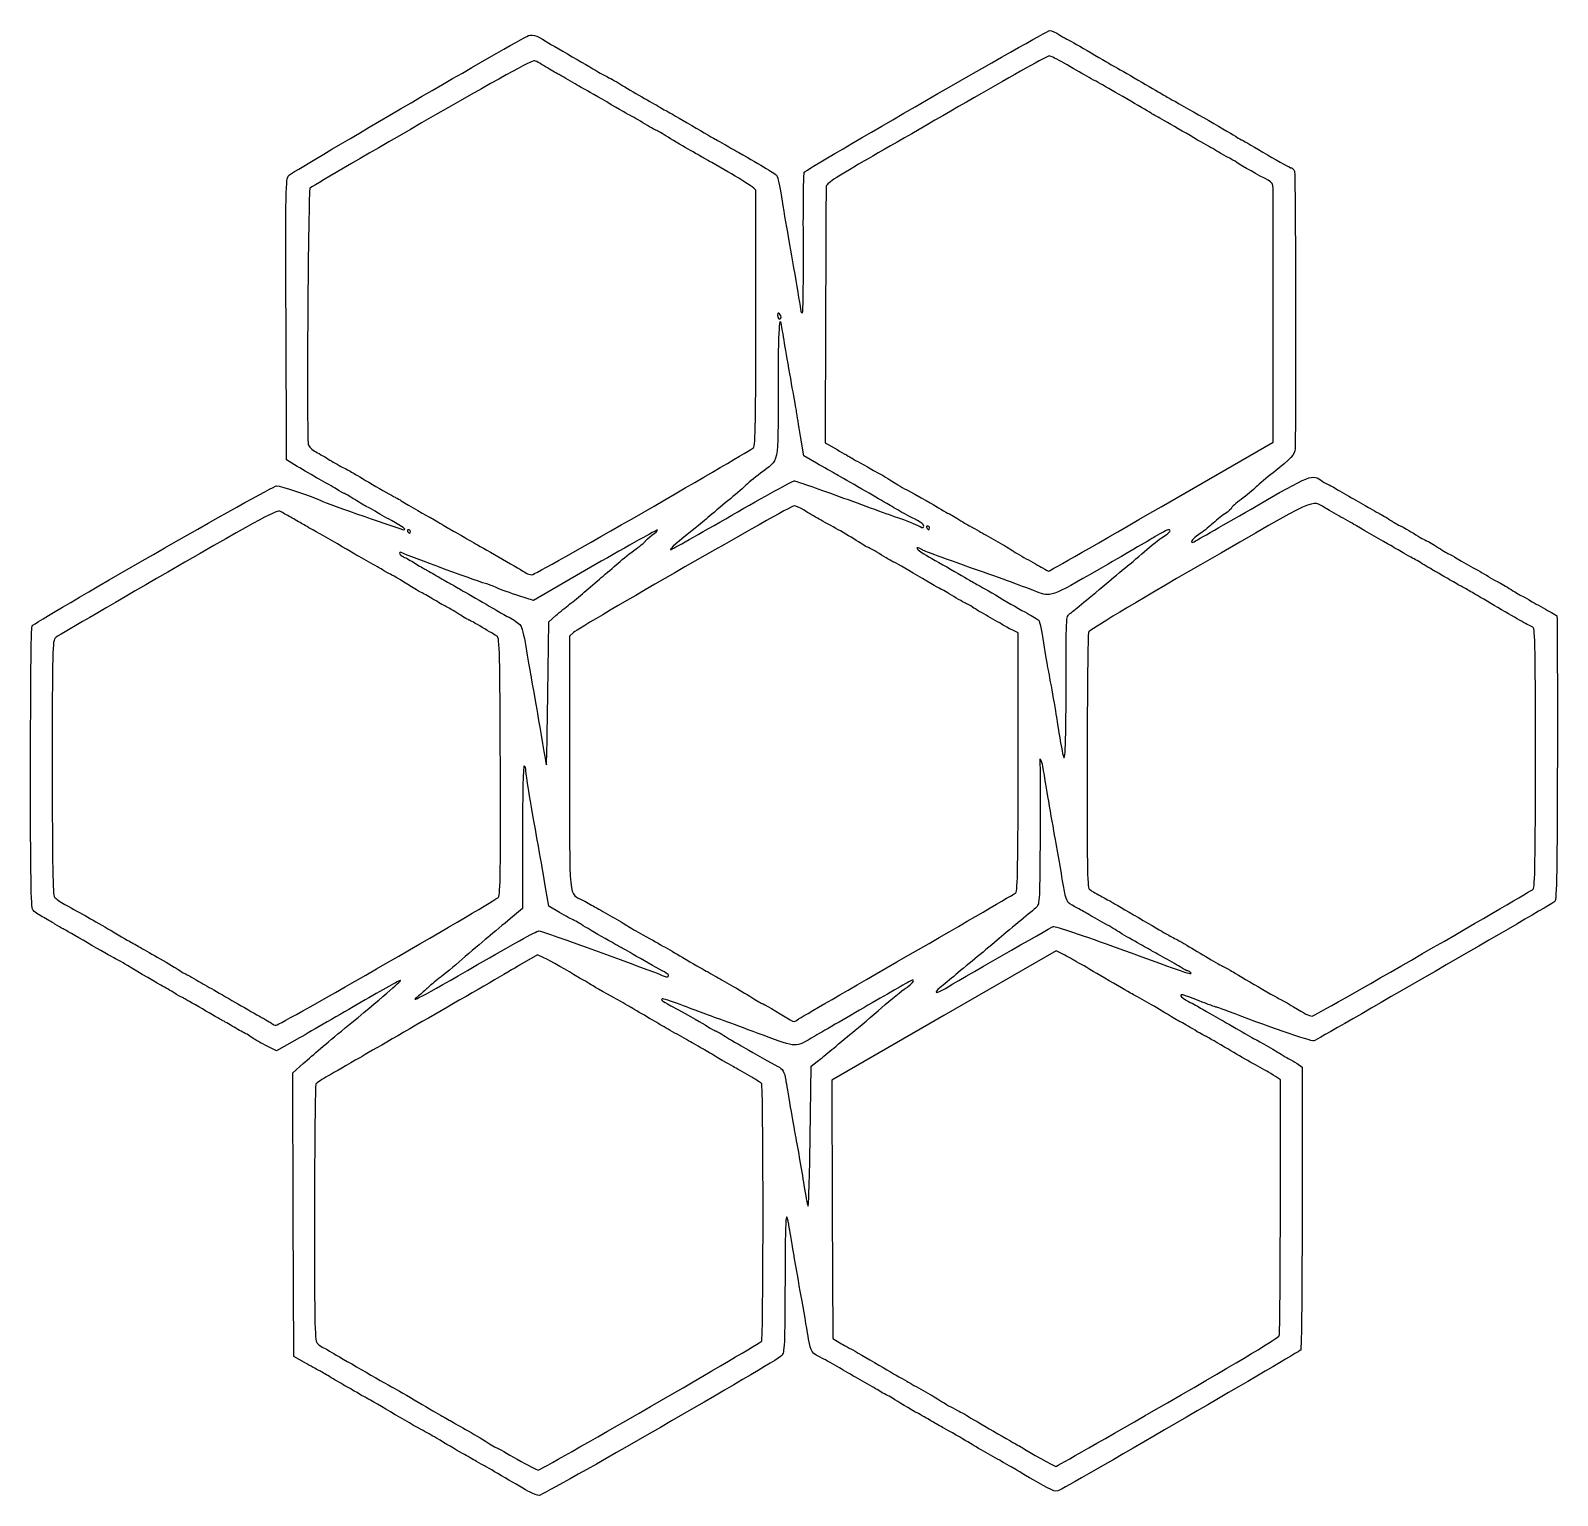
# Model space of a CAD drawing. Extents: x 10 to 820, y 30 to 851.
# Drawn here: x 9.6 to 419.4, y 458 to 851.2 of the extents above; entities that cross this region are included whole.
import ezdxf

# ---------------------------------------------------------------- set-up
doc = ezdxf.new("R2010")
doc.units = 0
doc.layers.add('Layer_1', color=7, linetype='CONTINUOUS')

msp = doc.modelspace()

# ---------------------------------------------------------------- linework, layer by layer
at = {"layer": 'Layer_1', "color": 7}
for points in [[(210.644109, 775.100705), (210.644117, 775.100566)], [(81.220459, 734.151273), (78.307835, 735.90667), (78.183479, 773.580283)], [(222.986756, 774.348628), (222.893185, 740.483843), (226.08522, 738.675478)], [(313.086519, 723.368726), (343.113749, 740.708489), (343.139261, 758.926966)], [(220.540956, 735.047475), (217.142891, 736.978702), (216.263762, 742.256276)], [(174.006607, 721.835109), (174.007502, 721.835109)], [(313.084931, 723.368726), (313.086519, 723.368726)], [(161.093798, 707.738919), (144.562888, 698.166927), (140.664471, 699.424359)], [(148.442605, 673.160041), (148.696419, 692.476084), (150.638168, 694.166641), (150.638075, 694.167205)], [(155.371085, 689.600912), (154.278845, 688.587946), (154.278845, 654.422555)], [(274.667161, 654.886856), (274.667161, 689.548148), (273.574919, 690.027611)], [(141.649221, 634.819938), (141.640433, 615.495169), (138.435359, 612.825276)], [(151.608955, 614.451682), (148.696331, 616.108757), (147.843443, 621.141778)], [(147.419913, 602.286044), (145.658059, 603.106382), (140.866524, 600.274795)], [(286.687606, 603.22739), (284.874057, 604.178142), (254.766969, 586.797756), (224.659863, 569.417365), (224.784531, 534.761821), (224.909199, 500.106267), (226.85092, 498.944714)], [(129.606938, 600.466244), (129.607445, 600.466083)], [(215.699946, 585.818599), (215.699946, 585.818451)], [(81.843282, 580.807044), (75.669982, 577.273146), (72.619969, 578.844492)], [(83.162356, 493.628109), (80.249732, 495.284223), (80.125376, 533.330552), (80.00102, 571.376899), (82.795204, 573.878819)], [(218.841941, 554.035172), (219.084671, 573.157813), (220.723544, 574.423508)], [(349.545305, 573.878235), (350.880253, 572.953307), (350.874584, 535.243626)], [(345.048877, 535.706155), (345.054546, 569.509556), (343.71957, 570.406503)], [(314.74113, 482.849398), (314.741867, 482.849398)], [(143.513958, 458.920369), (143.512677, 458.920057)]]:
    msp.add_lwpolyline(points, dxfattribs=at)
for points in [[(197.841826, 721.077525)], [(250.880752, 717.67946)], [(111.560402, 716.708585)], [(287.531225, 675.000389)], [(383.206041, 603.403875)], [(105.442197, 600.999498)], [(255.137885, 594.058088)], [(175.96175, 481.818409)]]:
    msp.add_lwpolyline(points, close=True, dxfattribs=at)
for points in [[(78.911646, 812.281268), (79.577464, 813.083694), (136.929091, 846.599089), (142.769827, 849.599003)], [(142.769827, 849.599003), (144.146178, 850.30589), (145.183026, 850.037657), (147.967975, 848.254252)], [(217.288651, 813.160502), (217.794057, 813.968997), (282.283134, 851.174721), (283.179129, 851.174721)], [(283.179129, 851.174721), (283.58092, 851.174721), (284.774788, 850.6286), (285.83211, 849.961112)], [(285.83211, 849.961112), (286.889461, 849.293654), (287.850321, 848.747533), (287.967392, 848.747533)], [(287.967392, 848.747533), (288.084463, 848.747533), (290.437077, 847.414232), (293.195499, 845.784657)], [(147.967975, 848.254252), (148.368459, 847.997765), (151.535954, 846.146624), (155.006805, 844.140543)], [(282.974453, 844.378465), (282.596481, 844.378465), (273.527478, 839.314538), (262.821126, 833.125307)], [(287.052, 842.39044), (285.187313, 843.483848), (283.352422, 844.378465), (282.974453, 844.378465)], [(293.195499, 845.784657), (295.953893, 844.155083), (299.08456, 842.33201), (300.152513, 841.733396)], [(144.920952, 843.071918), (144.319888, 843.291335), (135.140639, 838.23796), (114.581156, 826.36903)], [(148.340776, 841.14069), (146.933907, 842.029807), (145.394973, 842.898865), (144.920952, 843.071918)], [(151.123488, 839.52409), (151.000039, 839.52409), (149.747645, 840.251544), (148.340776, 841.14069)], [(155.006805, 844.140543), (158.477687, 842.134463), (161.645151, 840.281108), (162.045661, 840.022023)], [(293.112217, 838.912622), (291.643786, 839.732027), (288.916687, 841.297032), (287.052, 842.39044)], [(300.152513, 841.733396), (302.525622, 840.403234), (311.258144, 835.345046), (313.259319, 834.141482)], [(154.52068, 837.58234), (152.775837, 838.650308), (151.247093, 839.52409), (151.123488, 839.52409)], [(157.894022, 835.64059), (157.783414, 835.64059), (156.265493, 836.514401), (154.52068, 837.58234)], [(162.045661, 840.022023), (162.446148, 839.762848), (163.538354, 839.176938), (164.47282, 838.71981)], [(164.47282, 838.71981), (165.407318, 838.262682), (167.26411, 837.208106), (168.599055, 836.376324)], [(168.599055, 836.376324), (169.933998, 835.544513), (172.555345, 834.003991), (174.424303, 832.952882)], [(297.723874, 836.339257), (296.655921, 836.935239), (294.580677, 838.093247), (293.112217, 838.912622)], [(310.587949, 828.83759), (309.73285, 829.406848), (300.536126, 834.769887), (297.723874, 836.339257)], [(164.245332, 831.999824), (160.862602, 834.002257), (158.004511, 835.64059), (157.894022, 835.64059)], [(170.580716, 828.359057), (170.479066, 828.359057), (167.628062, 829.99739), (164.245332, 831.999824)], [(174.424303, 832.952882), (176.29323, 831.901803), (178.259227, 830.774437), (178.793209, 830.447613)], [(262.821126, 833.125307), (252.114747, 826.936046), (238.82224, 819.268352), (233.282172, 816.08597)], [(313.259319, 834.141482), (314.060248, 833.659751), (315.261712, 832.966794), (315.929215, 832.601558)], [(315.929215, 832.601558), (320.496197, 830.102537), (331.905192, 823.52544), (333.404918, 822.527063)], [(173.93815, 826.417307), (172.193306, 827.485276), (170.682472, 828.359057), (170.580716, 828.359057)], [(178.793209, 830.447613), (179.327199, 830.120819), (180.091777, 829.692778), (180.492259, 829.496379)], [(180.492259, 829.496379), (180.89274, 829.29998), (183.847067, 827.586136), (187.057428, 825.687821)], [(312.044248, 828.01636), (311.643769, 828.2014), (310.988428, 828.571001), (310.587949, 828.83759)], [(317.626771, 824.813442), (314.956903, 826.389955), (312.444727, 827.831261), (312.044248, 828.01636)], [(114.581156, 826.36903), (98.368279, 817.009374), (84.884749, 809.139123), (84.617773, 808.879589)], [(177.368082, 824.475557), (177.226378, 824.475557), (175.682993, 825.349339), (173.93815, 826.417307)], [(180.150964, 822.873635), (178.761914, 823.75471), (177.509687, 824.475557), (177.368082, 824.475557)], [(187.057428, 825.687821), (190.267789, 823.789506), (193.216796, 822.082957), (193.61082, 821.895466)], [(325.150969, 820.461514), (323.682622, 821.278587), (320.296695, 823.236958), (317.626771, 824.813442)], [(186.074237, 819.360662), (184.205307, 820.411741), (181.539842, 821.992589), (180.150964, 822.873635)], [(193.61082, 821.895466), (194.004813, 821.708034), (194.982533, 821.155786), (195.783525, 820.668405)], [(195.783525, 820.668405), (196.584485, 820.180995), (198.332047, 819.173949), (199.666995, 818.430562)], [(329.277164, 818.08915), (328.476207, 818.57689), (326.6194, 819.644469), (325.150969, 820.461514)], [(333.404918, 822.527063), (333.805397, 822.260414), (334.460739, 821.891591), (334.861246, 821.707389)], [(334.861246, 821.707389), (335.261724, 821.52325), (338.287482, 819.776998), (341.585195, 817.826998)], [(190.282047, 816.957719), (189.836702, 817.228253), (187.94317, 818.309554), (186.074237, 819.360662)], [(192.466403, 815.711765), (191.710442, 816.126505), (190.727432, 816.687184), (190.282047, 816.957719)], [(204.289395, 808.290153), (204.280324, 808.7561), (198.275393, 812.525317), (192.466403, 815.711765)], [(199.666995, 818.430562), (205.983243, 814.913166), (209.640329, 812.696995), (209.946888, 812.200974)], [(233.282172, 816.08597), (225.309085, 811.505925), (223.195928, 810.082315), (223.144901, 809.256605)], [(331.461627, 816.876469), (331.061148, 817.055828), (330.078121, 817.601411), (329.277164, 818.08915)], [(333.403359, 815.727459), (332.735913, 816.180164), (331.862106, 816.697228), (331.461627, 816.876469)], [(341.776931, 811.000369), (339.408329, 812.195625), (334.651397, 814.880971), (333.403359, 815.727459)], [(341.585195, 817.826998), (344.88288, 815.876968), (347.76957, 814.281501), (348.00014, 814.281501)], [(78.183479, 773.580283), (78.06689, 808.902637), (78.11233, 811.318016), (78.911646, 812.281268)], [(209.946888, 812.200974), (210.131622, 811.902044), (210.657809, 809.353488), (211.11625, 806.537449)], [(217.035149, 794.014376), (216.975933, 804.226827), (217.089857, 812.842588), (217.288651, 813.160502)], [(348.00014, 814.281501), (348.23088, 814.281501), (348.604458, 813.899226), (348.830804, 813.431993)], [(348.830804, 813.431993), (349.138732, 812.796253), (349.276581, 747.100113), (348.986993, 738.880105)], [(84.617773, 808.879589), (84.128267, 808.403745), (83.689138, 742.364696), (84.160675, 740.136812)], [(204.28656, 773.761046), (204.295347, 792.442871), (204.295347, 807.980966), (204.289395, 808.290153)], [(223.144901, 809.256605), (223.109241, 808.682862), (223.038177, 792.974288), (222.986756, 774.348628)], [(343.116584, 808.784676), (343.113749, 809.977569), (342.809564, 810.47933), (341.776931, 811.000369)], [(343.139261, 758.926966), (343.159104, 773.399966), (343.1506, 798.032503), (343.116584, 808.784676)], [(211.11625, 806.537449), (211.574694, 803.721379), (212.400651, 798.905177), (212.951734, 795.834774)], [(212.951734, 795.834774), (213.795262, 791.134951), (216.383333, 775.955033), (216.40713, 775.567795)], [(216.778642, 775.446415), (216.978938, 775.446325), (217.094262, 783.801924), (217.035149, 794.014376)], [(210.644117, 775.100566), (210.247672, 775.497011), (210.104063, 775.442696), (210.104063, 774.896415)], [(210.104063, 774.896415), (210.104063, 773.931428), (210.756843, 773.27868), (210.998082, 774.002396)], [(211.294804, 771.441594), (210.546123, 775.918205), (210.251439, 771.289147), (210.23497, 754.794486)], [(210.998082, 774.002396), (211.1003, 774.309411), (210.941304, 774.803685), (210.644109, 775.100705)], [(216.40713, 775.567795), (216.409965, 775.501152), (216.5784, 775.446415), (216.778642, 775.446415)], [(203.668332, 739.203125), (204.137183, 739.66255), (204.27481, 747.355568), (204.28656, 773.761046)], [(212.328937, 765.252276), (211.905288, 767.78866), (211.439907, 770.573884), (211.294804, 771.441594)], [(214.061671, 755.300822), (213.532318, 758.237719), (212.752612, 762.715858), (212.328937, 765.252276)], [(210.23497, 754.794486), (210.213994, 734.050742), (210.688689, 736.298866), (205.492427, 732.32276)], [(215.204342, 748.747427), (215.105073, 749.414887), (214.59099, 752.363919), (214.061671, 755.300822)], [(216.263762, 742.256276), (215.780237, 745.158913), (215.303501, 748.079942), (215.204342, 748.747427)], [(84.160675, 740.136812), (84.292175, 739.51491), (85.16554, 738.634047), (86.203196, 738.076413)], [(86.203196, 738.076413), (87.200135, 737.540693), (88.889615, 736.561691), (89.957585, 735.900842)], [(174.007502, 721.835109), (189.989245, 731.062485), (203.336639, 738.87809), (203.668332, 739.203125)], [(226.08522, 738.675478), (227.840826, 737.680835), (229.641631, 736.645716), (230.08698, 736.375217)], [(348.986993, 738.880105), (348.934552, 737.384844), (347.991863, 736.358722), (343.113438, 732.48542)], [(87.045707, 730.786396), (85.443755, 731.671596), (82.82238, 733.185807), (81.220459, 734.151273)], [(89.957585, 735.900842), (91.025524, 735.240015), (92.773117, 734.251923), (93.841055, 733.705083)], [(93.841055, 733.705083), (94.909022, 733.158274), (96.110498, 732.497246), (96.510977, 732.236158)], [(225.880768, 732.026216), (224.812798, 732.625726), (222.409889, 733.985305), (220.540956, 735.047475)], [(230.08698, 736.375217), (230.532359, 736.104707), (231.515372, 735.54161), (232.271465, 735.123939)], [(232.271465, 735.123939), (238.058989, 731.92691), (239.620973, 731.031485), (240.684997, 730.300807)], [(91.76906, 728.039854), (90.773166, 728.665222), (88.647633, 729.90119), (87.045707, 730.786396)], [(96.510977, 732.236158), (97.815101, 731.38602), (106.92784, 726.116731), (107.676008, 725.780159)], [(197.841826, 721.077525), (206.631387, 726.150327), (214.153026, 730.300807), (214.556586, 730.300807)], [(205.492427, 732.32276), (203.890469, 731.096985), (202.009764, 729.539872), (201.313071, 728.862488)], [(214.556586, 730.300807), (214.960112, 730.300807), (220.403745, 728.426074), (226.653484, 726.13472)], [(232.676893, 728.111749), (230.006972, 729.665183), (226.948741, 731.426677), (225.880768, 732.026216)], [(240.684997, 730.300807), (241.352482, 729.84245), (243.20928, 728.745278), (244.811226, 727.862649)], [(337.214285, 722.748931), (353.648001, 732.257931), (353.475258, 732.190223), (356.295163, 730.2271)], [(343.113438, 732.48542), (341.432068, 731.150475), (339.393844, 729.434596), (338.584071, 728.672377)], [(356.295163, 730.2271), (357.003853, 729.733739), (357.718155, 729.33006), (357.88248, 729.33006)], [(10.013367, 691.335891), (10.721301, 692.450374), (74.393601, 728.959376), (75.637942, 728.964274)], [(75.637942, 728.964274), (76.699392, 728.967109), (84.829927, 726.273697), (87.531148, 725.022425)], [(93.822729, 726.902773), (93.689132, 726.902773), (92.764953, 727.414454), (91.76906, 728.039854)], [(96.623645, 725.286169), (95.216774, 726.175286), (93.956357, 726.902773), (93.822729, 726.902773)], [(107.676008, 725.780159), (108.076492, 725.599904), (108.731837, 725.239), (109.132324, 724.977941)], [(201.313071, 728.862488), (200.616374, 728.185138), (198.572929, 726.429472), (196.772065, 724.961021)], [(226.653484, 726.13472), (232.903242, 723.843374), (240.201157, 721.192909), (242.87105, 720.244814)], [(238.744846, 724.610463), (238.077358, 724.982725), (235.346786, 726.558309), (232.676893, 728.111749)], [(244.811226, 727.862649), (251.012444, 724.445869), (252.151024, 723.799309), (253.903521, 722.699416)], [(356.948719, 723.093105), (353.405044, 725.246475), (355.77407, 726.335577), (323.621224, 707.7715)], [(334.530074, 725.337359), (333.110172, 724.26533), (331.948392, 723.22501), (331.948392, 723.025593)], [(338.584071, 728.672377), (337.774326, 727.910189), (335.950005, 726.409425), (334.530074, 725.337359)], [(357.88248, 729.33006), (358.046889, 729.33006), (358.99607, 728.818378), (359.991994, 728.192979)], [(359.991994, 728.192979), (360.987919, 727.567616), (363.11345, 726.330205), (364.715364, 725.443185)], [(364.715364, 725.443185), (366.317336, 724.556222), (368.283361, 723.431423), (369.08429, 722.943685)], [(76.69539, 722.10708), (75.849288, 722.635472), (72.381484, 720.76744), (46.441356, 705.809662)], [(79.435829, 720.533766), (78.454191, 721.070827), (77.221004, 721.778819), (76.69539, 722.10708)], [(87.531148, 725.022425), (89.344205, 724.182573), (109.163738, 717.194024), (109.732546, 717.194024)], [(99.909756, 723.340267), (99.509278, 723.521429), (98.030517, 724.397054), (96.623645, 725.286169)], [(102.094239, 722.124116), (101.293279, 722.611853), (100.310266, 723.159113), (99.909756, 723.340267)], [(106.463176, 719.641865), (104.861227, 720.519352), (102.895199, 721.636378), (102.094239, 722.124116)], [(109.132324, 724.977941), (110.997393, 723.762062), (116.45878, 720.592086), (116.688454, 720.592086)], [(144.152244, 705.086663), (144.590392, 705.071923), (158.024863, 712.607763), (174.006607, 721.835109)], [(214.551055, 723.603299), (213.614406, 723.64011), (157.00072, 691.112288), (155.371085, 689.600912)], [(196.772065, 724.961021), (194.971203, 723.492572), (192.559291, 721.464134), (191.412283, 720.453378)], [(217.220946, 722.401679), (216.195901, 723.045126), (214.994465, 723.585843), (214.551055, 723.603299)], [(221.269126, 720.020823), (220.067655, 720.686846), (218.245985, 721.758251), (217.220946, 722.401679)], [(242.385614, 722.480955), (241.050669, 723.27988), (239.412334, 724.238177), (238.744846, 724.610463)], [(246.855799, 720.068207), (245.732171, 720.59627), (243.720562, 721.681996), (242.385614, 722.480955)], [(253.903521, 722.699416), (254.899412, 722.074345), (255.8236, 721.562961), (255.957188, 721.562961)], [(255.957188, 721.562961), (256.090813, 721.562961), (257.351233, 720.835506), (258.758107, 719.94636)], [(282.86649, 706.063425), (282.97174, 706.045283), (296.569975, 713.831862), (313.084931, 723.368726)], [(321.505246, 713.796091), (321.635356, 713.796091), (328.704396, 717.824874), (337.214285, 722.748931)], [(330.128011, 721.43132), (329.126786, 720.75391), (327.561041, 719.502301), (326.648597, 718.649932)], [(331.948392, 723.025593), (331.948392, 722.826204), (331.129236, 722.108732), (330.128011, 721.43132)], [(361.317588, 720.592086), (359.715673, 721.480929), (357.749676, 722.606417), (356.948719, 723.093105)], [(369.08429, 722.943685), (369.885248, 722.455948), (370.868246, 721.908654), (371.268753, 721.727535)], [(371.268753, 721.727535), (371.66926, 721.546372), (373.147981, 720.670748), (374.554901, 719.781599)], [(82.67692, 718.69888), (81.87596, 719.171013), (80.417461, 719.996697), (79.435829, 720.533766)], [(86.317682, 716.621388), (85.116249, 717.291893), (83.477883, 718.226747), (82.67692, 718.69888)], [(109.732546, 717.194024), (110.600651, 717.194024), (109.697595, 717.870177), (106.463176, 719.641865)], [(111.046331, 717.194024), (110.763518, 717.194024), (110.667251, 716.975529), (110.832286, 716.708585)], [(111.560405, 716.708585), (111.560405, 716.975552), (111.329013, 717.194024), (111.046331, 717.194024)], [(116.688454, 720.592086), (116.830158, 720.592086), (118.082321, 719.868849), (119.471192, 718.984905)], [(119.471192, 718.984905), (120.860066, 718.10096), (122.324059, 717.225293), (122.724569, 717.038966)], [(177.85588, 717.079768), (177.728831, 717.206816), (170.185822, 713.003519), (161.093798, 707.738919)], [(187.619992, 717.298052), (183.667254, 714.246692), (180.92302, 711.854212), (181.375727, 711.854212)], [(181.375727, 711.854212), (181.642382, 711.854212), (189.052242, 716.004714), (197.841826, 721.077525)], [(191.412283, 720.453378), (190.26528, 719.442626), (188.558759, 718.022727), (187.619992, 717.298052)], [(226.347731, 717.201946), (224.755944, 718.086277), (222.47057, 719.354769), (221.269126, 720.020823)], [(231.785564, 713.966862), (230.386528, 714.861808), (227.939492, 716.317611), (226.347731, 717.201946)], [(242.87105, 720.244814), (245.540971, 719.29669), (248.003759, 718.300494), (248.343948, 718.031035)], [(249.210255, 718.604212), (249.038986, 718.881298), (247.979458, 719.540169), (246.855799, 720.068207)], [(248.343948, 718.031035), (249.061626, 717.462586), (249.667892, 717.863649), (249.210255, 718.604212)], [(250.366675, 718.164901), (250.08389, 718.164901), (249.987603, 717.946407), (250.152631, 717.67946)], [(250.152631, 717.67946), (250.317664, 717.412493), (250.548985, 717.194024), (250.666708, 717.194024)], [(250.880755, 717.67946), (250.880755, 717.946426), (250.649362, 718.164901), (250.366675, 718.164901)], [(250.666708, 717.194024), (250.784487, 717.194024), (250.880752, 717.412518), (250.880752, 717.67946)], [(258.758107, 719.94636), (260.165001, 719.057245), (261.643737, 718.181577), (262.044249, 718.000455)], [(262.044249, 718.000455), (262.444728, 717.819264), (263.427741, 717.272044), (264.228698, 716.784307)], [(314.966966, 717.194024), (314.704761, 717.194024), (313.120931, 716.357222), (311.447527, 715.334485)], [(313.915142, 715.529472), (315.416342, 716.416228), (315.907785, 717.194024), (314.966966, 717.194024)], [(326.648597, 718.649932), (325.736068, 717.797582), (324.152323, 716.546182), (323.129158, 715.869073)], [(365.521368, 718.206358), (364.811232, 718.62965), (362.91956, 719.703238), (361.317588, 720.592086)], [(374.667125, 712.912283), (372.531446, 714.104161), (368.097635, 716.67068), (365.521368, 718.206358)], [(374.554901, 719.781599), (375.961736, 718.892484), (377.213997, 718.165031), (377.337616, 718.165031)], [(377.337616, 718.165031), (377.460923, 718.165031), (378.989988, 717.291249), (380.734769, 716.223279)], [(95.46345, 711.327311), (92.887188, 712.862991), (88.453349, 715.429542), (86.317682, 716.621388)], [(110.832286, 716.708585), (110.99732, 716.441618), (111.228607, 716.223149), (111.346358, 716.223149)], [(111.346358, 716.223149), (111.464137, 716.223149), (111.560402, 716.441644), (111.560402, 716.708585)], [(122.724569, 717.038966), (123.12505, 716.852729), (124.108063, 716.301173), (124.909026, 715.813427)], [(124.909026, 715.813427), (125.709983, 715.325689), (127.566778, 714.258142), (129.035227, 713.441063)], [(129.035227, 713.441063), (131.680487, 711.969242), (141.22581, 706.440472), (142.627474, 705.568275)], [(172.118633, 712.045412), (173.520332, 713.053709), (174.668683, 714.023898), (174.670503, 714.201406)], [(174.670503, 714.201406), (174.672451, 714.378997), (175.441785, 715.047145), (176.380404, 715.686383)], [(176.380404, 715.686383), (177.319023, 716.325621), (177.982982, 716.952665), (177.85588, 717.079768)], [(234.586778, 712.339648), (234.445074, 712.339648), (233.184601, 713.071885), (231.785564, 713.966862)], [(264.228698, 716.784307), (265.029661, 716.296566), (266.995681, 715.175266), (268.597638, 714.292551)], [(268.597638, 714.292551), (270.199559, 713.409831), (272.056348, 712.312563), (272.723842, 711.854212)], [(311.447527, 715.334485), (309.77415, 714.311713), (302.95782, 710.336319), (296.30006, 706.500227)], [(309.831807, 712.390827), (311.236856, 713.620426), (313.074387, 715.032793), (313.915142, 715.529472)], [(323.129158, 715.869073), (321.52455, 714.807204), (320.732493, 713.796091), (321.505246, 713.796091)], [(380.734769, 716.223279), (382.479663, 715.15531), (384.023099, 714.281527), (384.164718, 714.281527)], [(384.164718, 714.281527), (384.30645, 714.281527), (385.558542, 713.55829), (386.947461, 712.674346)], [(99.667204, 708.941588), (98.065247, 709.830462), (96.173569, 710.904022), (95.46345, 711.327311)], [(104.036139, 706.438707), (103.235176, 706.92645), (101.269156, 708.05274), (99.667204, 708.941588)], [(109.49729, 710.883692), (108.918076, 711.220051), (108.647778, 711.217426), (108.647778, 710.874904)], [(108.647778, 710.874904), (108.647778, 710.599008), (109.139286, 710.15798), (109.740021, 709.894738)], [(132.054481, 702.630927), (131.446362, 702.630927), (110.532792, 710.282358), (109.49729, 710.883692)], [(109.740021, 709.894738), (110.340759, 709.631399), (111.706046, 708.86859), (112.773987, 708.199339)], [(167.327425, 708.241935), (168.560881, 709.325566), (170.716935, 711.037134), (172.118633, 712.045412)], [(238.016677, 710.397896), (236.271862, 711.465865), (234.72838, 712.339648), (234.586778, 712.339648)], [(241.390015, 708.456149), (241.279408, 708.456149), (239.761517, 709.32996), (238.016677, 710.397896)], [(247.634938, 712.339648), (247.153805, 712.339648), (248.17212, 711.368892), (249.348872, 710.705769)], [(248.824242, 711.84297), (248.36063, 712.116173), (247.825449, 712.339648), (247.634938, 712.339648)], [(263.987569, 706.265595), (252.364417, 710.366749), (249.610317, 711.379774), (248.824242, 711.84297)], [(249.348872, 710.705769), (252.160546, 709.121302), (261.448877, 703.779996), (262.288522, 703.264754)], [(272.723842, 711.854212), (273.391327, 711.395855), (275.248119, 710.298621), (276.850043, 709.415904)], [(276.850043, 709.415904), (278.451994, 708.533152), (280.418022, 707.425486), (281.21898, 706.954397)], [(304.041278, 707.485303), (305.82101, 708.953723), (308.42673, 711.16122), (309.831807, 712.390827)], [(378.307943, 710.807017), (377.506958, 711.294429), (375.868618, 712.241807), (374.667125, 712.912283)], [(380.492406, 709.591496), (380.091956, 709.772658), (379.108929, 710.319611), (378.307943, 710.807017)], [(383.647735, 707.737397), (382.312759, 708.576018), (380.892857, 709.410342), (380.492406, 709.591496)], [(386.947461, 712.674346), (388.336324, 711.790401), (389.800362, 710.914737), (390.200812, 710.728438)], [(390.200812, 710.728438), (390.601319, 710.542202), (391.58429, 709.990642), (392.385275, 709.502873)], [(392.385275, 709.502873), (393.186233, 709.015136), (395.152258, 707.888846), (396.754258, 706.999995)], [(46.441356, 705.809662), (30.327215, 696.517864), (16.760676, 688.581672), (16.293444, 688.173688)], [(106.220593, 705.213145), (105.820111, 705.399409), (104.837096, 705.950972), (104.036139, 706.438707)], [(112.785825, 701.294817), (110.426731, 702.790288), (106.885241, 704.903959), (106.220593, 705.213145)], [(112.773987, 708.199339), (113.841949, 707.530088), (115.152624, 706.764132), (115.686611, 706.497216)], [(115.686611, 706.497216), (116.220593, 706.23025), (117.749729, 705.35412), (119.084671, 704.55011)], [(142.627474, 705.568275), (143.027956, 705.318996), (143.714099, 705.102358), (144.152244, 705.086663)], [(162.788752, 704.329946), (164.051535, 705.397913), (166.093934, 707.158304), (167.327425, 708.241935)], [(247.741359, 704.815382), (244.358601, 706.817812), (241.50053, 708.456149), (241.390015, 708.456149)], [(279.692821, 700.510417), (277.718672, 701.338283), (271.663483, 703.557204), (263.987569, 706.265595)], [(296.30006, 706.500227), (283.493131, 699.121094), (283.231207, 699.02663), (279.692821, 700.510417)], [(281.21898, 706.954397), (282.019943, 706.483307), (282.761325, 706.082349), (282.86649, 706.063425)], [(323.621224, 707.7715), (305.7521, 697.454425), (293.774135, 690.253334), (293.571997, 689.706015)], [(298.486535, 702.873632), (299.761927, 703.941602), (302.261603, 706.016855), (304.041278, 707.485303)], [(386.803093, 705.87169), (386.402586, 706.059116), (384.982683, 706.898798), (383.647735, 707.737397)], [(389.958394, 704.067095), (388.623446, 704.87212), (387.2036, 705.684169), (386.803093, 705.87169)], [(396.754258, 706.999995), (398.356144, 706.111121), (400.322141, 704.984825), (401.123099, 704.497091)], [(114.715734, 700.216325), (114.181752, 700.475185), (113.31329, 700.960428), (112.785825, 701.294817)], [(119.084671, 704.55011), (120.419619, 703.746133), (121.948746, 702.866668), (122.482736, 702.595775)], [(122.482736, 702.595775), (123.016718, 702.324924), (123.890501, 701.839565), (124.424483, 701.517283)], [(124.424483, 701.517283), (124.958468, 701.195063), (127.470582, 699.729874), (130.007, 698.261429)], [(134.626741, 701.656345), (133.450142, 702.192362), (132.292611, 702.630927), (132.054481, 702.630927)], [(140.664471, 699.424359), (138.520345, 700.115945), (135.803371, 701.120327), (134.626741, 701.656345)], [(158.235313, 700.42809), (159.476931, 701.506162), (161.525968, 703.261976), (162.788752, 704.329946)], [(254.076735, 701.174619), (253.975142, 701.174619), (251.124083, 702.812948), (247.741359, 704.815382)], [(257.434149, 699.232865), (255.6893, 700.300837), (254.178493, 701.174619), (254.076735, 701.174619)], [(262.288522, 703.264754), (262.822507, 702.937103), (263.587056, 702.50762), (263.987569, 702.310351)], [(263.987569, 702.310351), (264.388048, 702.113088), (266.900162, 700.661824), (269.57008, 699.08531)], [(288.50212, 694.670066), (289.397216, 695.314063), (292.667943, 698.001412), (298.486535, 702.873632)], [(393.356482, 702.125703), (392.822491, 702.388446), (391.29337, 703.262098), (389.958394, 704.067095)], [(396.026349, 700.632527), (395.09188, 701.191024), (393.890444, 701.862939), (393.356482, 702.125703)], [(401.123099, 704.497091), (401.924113, 704.00935), (402.90714, 703.462065), (403.307618, 703.28094)], [(403.307618, 703.28094), (403.708125, 703.099777), (405.127971, 702.265465), (406.462919, 701.426869)], [(406.462919, 701.426869), (407.797895, 700.588239), (409.217798, 699.749703), (409.618305, 699.563379)], [(118.113794, 698.282139), (116.778848, 699.087133), (115.249716, 699.957542), (114.715734, 700.216325)], [(121.269154, 696.486924), (120.868647, 696.669248), (119.448742, 697.477111), (118.113794, 698.282139)], [(130.007, 698.261429), (132.543418, 696.793006), (134.982356, 695.373103), (135.426865, 695.106097)], [(150.638075, 694.167205), (151.706016, 695.097009), (153.344379, 696.445044), (154.278845, 697.162876)], [(154.278845, 697.162876), (155.213306, 697.880699), (156.993724, 699.350046), (158.235313, 700.42809)], [(260.887178, 697.291112), (260.732945, 697.291112), (259.178987, 698.164898), (257.434149, 699.232865)], [(262.45631, 696.388995), (261.747598, 696.885163), (261.041519, 697.291112), (260.887178, 697.291112)], [(269.57008, 699.08531), (272.239973, 697.50883), (275.625898, 695.559756), (277.094349, 694.754068)], [(409.184972, 692.920531), (406.229061, 694.623198), (398.59417, 699.097836), (396.026349, 700.632527)], [(409.618305, 699.563379), (410.018783, 699.377142), (411.00181, 698.82558), (411.802796, 698.337842)], [(411.802796, 698.337842), (412.603697, 697.850102), (414.569722, 696.730207), (416.171693, 695.849191)], [(124.555265, 694.538777), (123.148399, 695.427894), (121.669635, 696.304542), (121.269154, 696.486924)], [(127.337974, 692.922175), (127.214525, 692.922175), (125.962136, 693.64963), (124.555265, 694.538777)], [(130.847957, 690.966619), (129.041089, 692.042177), (127.461582, 692.922175), (127.337974, 692.922175)], [(135.426865, 695.106097), (135.871411, 694.83913), (137.254483, 694.081562), (138.500406, 693.422655)], [(138.500406, 693.422655), (139.746303, 692.763716), (141.005915, 691.780706), (141.299528, 691.238169)], [(266.657459, 693.881901), (265.055502, 694.764624), (263.164989, 695.892827), (262.45631, 696.388995)], [(271.026394, 691.392031), (270.225402, 691.878754), (268.259383, 692.999187), (266.657459, 693.881901)], [(277.094349, 694.754068), (278.562798, 693.948354), (279.946232, 693.122908), (280.168667, 692.919695)], [(280.168667, 692.919695), (280.391073, 692.716423), (280.981918, 689.95793), (281.48155, 686.789595)], [(287.531225, 675.000389), (287.531225, 693.41512), (287.561272, 693.992058), (288.50212, 694.670066)], [(412.652566, 691.139847), (412.18536, 691.289913), (410.624944, 692.091111), (409.184972, 692.920531)], [(416.171693, 695.849191), (417.773665, 694.96818), (419.164115, 694.178876), (419.261684, 694.095171)], [(419.261684, 694.095171), (419.358912, 694.011464), (419.41107, 676.843414), (419.37677, 655.943895)], [(9.62595, 653.330519), (9.62894, 673.904473), (9.804413, 691.006916), (10.013367, 691.335891)], [(134.861376, 688.607916), (134.460894, 688.829727), (132.654859, 689.891058), (130.847957, 690.966619)], [(135.71408, 653.767468), (135.605598, 683.78846), (135.496152, 688.256522), (134.861376, 688.607916)], [(141.299528, 691.238169), (141.593069, 690.695641), (142.24544, 687.739613), (142.749083, 684.669207)], [(273.574919, 690.027611), (272.974212, 690.291233), (271.827354, 690.905305), (271.026394, 691.392031)], [(293.571997, 689.706015), (293.386894, 689.205484), (293.207433, 673.586825), (293.172765, 654.997877)], [(413.502109, 656.031797), (413.502109, 688.780874), (413.451369, 690.883544), (412.652566, 691.139847)], [(16.293444, 688.173688), (15.499508, 687.480427), (15.443936, 685.204022), (15.443936, 653.376616)], [(142.749083, 684.669207), (143.252698, 681.598829), (143.747374, 678.6498), (143.84835, 678.115812)], [(281.48155, 686.789595), (281.981185, 683.621261), (282.51221, 680.482852), (282.66165, 679.815398)], [(143.84835, 678.115812), (144.412618, 675.131713), (145.634775, 668.23572), (145.784059, 667.193486)], [(282.66165, 679.815398), (282.953976, 678.508819), (284.834542, 667.73775), (285.119339, 665.73774)], [(148.069704, 654.086706), (148.135185, 653.953109), (148.303166, 662.536198), (148.442605, 673.160041)], [(286.595877, 657.121228), (287.305077, 653.689238), (287.531225, 658.012472), (287.531225, 675.000389)], [(145.784059, 667.193486), (146.129438, 664.782742), (147.953328, 654.32364), (148.069704, 654.086706)], [(285.119339, 665.73774), (285.35348, 664.093694), (286.316863, 658.471512), (286.595877, 657.121228)], [(281.283116, 653.766034), (281.049655, 655.168778), (280.314456, 656.387826), (280.503767, 655.058114)], [(412.895353, 620.696319), (413.37044, 621.087925), (413.502109, 628.753821), (413.502109, 656.031797)], [(419.37677, 655.943895), (419.328865, 626.441289), (419.180613, 617.819672), (418.713974, 617.385166)], [(10.225341, 615.138047), (9.751771, 615.75086), (9.620151, 624.137876), (9.62595, 653.330519)], [(15.443936, 653.376616), (15.443936, 626.864836), (15.578457, 619.151556), (16.05071, 618.554823)], [(135.228647, 618.572376), (135.708189, 619.168054), (135.812011, 626.695908), (135.71408, 653.767468)], [(142.135496, 653.84927), (141.82485, 654.041204), (141.654598, 647.377162), (141.649221, 634.819938)], [(142.580096, 652.485661), (142.598238, 653.07315), (142.398395, 653.686774), (142.135496, 653.84927)], [(145.533796, 634.427203), (143.144964, 647.82619), (142.548441, 651.473262), (142.580096, 652.485661)], [(154.278845, 654.422555), (154.278845, 616.134631), (153.909321, 619.862355), (157.91961, 617.694404)], [(274.060354, 619.736564), (274.535571, 620.1195), (274.667161, 627.742239), (274.667161, 654.886856)], [(280.503767, 655.058114), (280.560857, 654.657635), (280.581522, 645.865145), (280.549802, 635.519279)], [(281.709365, 651.174612), (281.601167, 651.8421), (281.40923, 653.00824), (281.283116, 653.766034)], [(293.172765, 654.997877), (293.123159, 628.422038), (293.239663, 621.095097), (293.718519, 620.709803)], [(284.85532, 632.970751), (283.89891, 638.329251), (282.179978, 648.275623), (281.709365, 651.174612)], [(280.549802, 635.519279), (280.495972, 617.893257), (280.435878, 616.655103), (279.594768, 615.859104)], [(147.843443, 621.141778), (146.703638, 627.868068), (146.722083, 627.761948), (145.533796, 634.427203)], [(286.834895, 621.562986), (286.152539, 625.716006), (286.234432, 625.244017), (284.85532, 632.970751)], [(245.055535, 602.864632), (260.674432, 611.875253), (273.726629, 619.467616), (274.060354, 619.736564)], [(289.859376, 616.004717), (287.695946, 617.108199), (287.511071, 617.447994), (286.834895, 621.562986)], [(293.718519, 620.709803), (294.053405, 620.440512), (295.419562, 619.636541), (296.754538, 618.923619)], [(296.754538, 618.923619), (298.089515, 618.210695), (299.509417, 617.42109), (299.909896, 617.168937)], [(383.206041, 603.403875), (399.201407, 612.639683), (412.561546, 620.42127), (412.895353, 620.696319)], [(12.773865, 613.31309), (11.705897, 613.884949), (10.55907, 614.70618), (10.225341, 615.138047)], [(16.05071, 618.554823), (16.38447, 618.133241), (17.640526, 617.253596), (18.841969, 616.600069)], [(18.841969, 616.600069), (23.408202, 614.116205), (26.522397, 612.348764), (31.220608, 609.574604)], [(105.442197, 600.999498), (121.489261, 610.247801), (134.893149, 618.155598), (135.228647, 618.572376)], [(157.91961, 617.694404), (158.98758, 617.117046), (160.51671, 616.258123), (161.317673, 615.785658)], [(161.317673, 615.785658), (162.118636, 615.313191), (164.084658, 614.204422), (165.686607, 613.321699)], [(279.594768, 615.859104), (279.101108, 615.391872), (277.220341, 613.808124), (275.415264, 612.339673)], [(292.871046, 614.340851), (292.07006, 614.819653), (290.714816, 615.568388), (289.859376, 616.004717)], [(299.909896, 617.168937), (300.310374, 616.916625), (303.477807, 615.069114), (306.948717, 613.063035)], [(418.713974, 617.385166), (418.093073, 616.806763), (355.147869, 580.417902), (354.018603, 579.984547)], [(16.171928, 611.340996), (15.370966, 611.853818), (13.841834, 612.741263), (12.773865, 613.31309)], [(18.356382, 610.065244), (17.955901, 610.254168), (16.972889, 610.828178), (16.171928, 611.340996)], [(138.435359, 612.825276), (136.672581, 611.356828), (133.915973, 609.063146), (132.309565, 607.72817)], [(155.492422, 612.32567), (154.958471, 612.583651), (153.210876, 613.540296), (151.608955, 614.451682)], [(157.191466, 611.373929), (156.790988, 611.639365), (156.026407, 612.067748), (155.492422, 612.32567)], [(168.3565, 604.908273), (167.510517, 605.307705), (158.269454, 610.659179), (157.191466, 611.373929)], [(165.686607, 613.321699), (167.288562, 612.438979), (169.145354, 611.341716), (169.812814, 610.883363)], [(169.812814, 610.883363), (170.480302, 610.425012), (172.337094, 609.327831), (173.939048, 608.445179)], [(255.137981, 594.058122), (257.955664, 595.825683), (283.326595, 610.398318), (284.108958, 610.698532)], [(275.415264, 612.339673), (273.610184, 610.871225), (270.989353, 608.686773), (269.591179, 607.485297)], [(284.108958, 610.698532), (284.492287, 610.845594), (292.409395, 608.186688), (301.702554, 604.789787)], [(297.239943, 611.865389), (295.638028, 612.748106), (293.672003, 613.862085), (292.871046, 614.340851)], [(301.366195, 609.441758), (300.698692, 609.892042), (298.841886, 610.982669), (297.239943, 611.865389)], [(306.948717, 613.063035), (310.419571, 611.056953), (313.587061, 609.203597), (313.987539, 608.944454)], [(24.909802, 606.283651), (21.705897, 608.174669), (18.756892, 609.876406), (18.356382, 610.065244)], [(31.220608, 609.574604), (33.890526, 607.998087), (36.40264, 606.546828), (36.80315, 606.349565)], [(132.309565, 607.72817), (130.703158, 606.393222), (127.616404, 603.764944), (125.450094, 601.887552)], [(129.607445, 600.466083), (138.204792, 605.435398), (145.580013, 609.511737), (145.996785, 609.524623)], [(145.996785, 609.524623), (146.781778, 609.549001), (176.799506, 598.69831), (179.153161, 597.539529)], [(173.939048, 608.445179), (179.301937, 605.490313), (180.709435, 604.688395), (185.589518, 601.807213)], [(269.591179, 607.485297), (268.193043, 606.283861), (265.571668, 604.099378), (263.765934, 602.630958)], [(305.977823, 606.725655), (304.108913, 607.769227), (302.03364, 608.991475), (301.366195, 609.441758)], [(310.19844, 604.3364), (309.746031, 604.60691), (307.846762, 605.682105), (305.977823, 606.725655)], [(313.987539, 608.944454), (314.388018, 608.685254), (315.589454, 608.028733), (316.657407, 607.485297)], [(316.657407, 607.485297), (317.725416, 606.941901), (318.926881, 606.291421), (319.327331, 606.039838)], [(32.434083, 601.996593), (31.499602, 602.463433), (28.113676, 604.3926), (24.909802, 606.283651)], [(36.80315, 606.349565), (37.203635, 606.152302), (37.968184, 605.723539), (38.502169, 605.396747)], [(38.502169, 605.396747), (39.036154, 605.069961), (41.002179, 603.942554), (42.871106, 602.891476)], [(42.871106, 602.891476), (44.740033, 601.840398), (47.36138, 600.296644), (48.696357, 599.460917)], [(170.540986, 603.678317), (169.739994, 604.16572), (168.756982, 604.719199), (168.3565, 604.908273)], [(178.307952, 599.255479), (176.392389, 600.274843), (172.369018, 602.565892), (170.540986, 603.678317)], [(215.699946, 585.818451), (216.226572, 586.183202), (229.436607, 593.854011), (245.055535, 602.864632)], [(263.765934, 602.630958), (261.960225, 601.162507), (259.335201, 598.978018), (257.93261, 597.776582)], [(297.967171, 596.805705), (291.721512, 600.48103), (289.340098, 601.836781), (286.687606, 603.22739)], [(301.702554, 604.789787), (320.187731, 598.032948), (321.425337, 597.616442), (321.007086, 598.293194)], [(314.081933, 602.202584), (312.398409, 603.105662), (310.65085, 604.065864), (310.19844, 604.3364)], [(319.327331, 606.039838), (322.328711, 604.15426), (328.121961, 600.752577), (329.521482, 600.054061)], [(353.594426, 586.649841), (353.885459, 586.628865), (367.210703, 594.168098), (383.206041, 603.403875)], [(34.861271, 600.689594), (34.460758, 600.941623), (33.368543, 601.529746), (32.434083, 601.996593)], [(44.569991, 594.952861), (42.549379, 596.082079), (36.548568, 599.627875), (34.861271, 600.689594)], [(48.696357, 599.460917), (50.031302, 598.625221), (51.451204, 597.793261), (51.851686, 597.612136)], [(75.563567, 584.184332), (75.949787, 584.184332), (89.395174, 591.751135), (105.442197, 600.999498)], [(113.718676, 592.045391), (110.817677, 589.774902), (114.337677, 591.640484), (129.606938, 600.466244)], [(125.450094, 601.887552), (123.283785, 600.010192), (120.528311, 597.72434), (119.326872, 596.807902)], [(140.866524, 600.274795), (138.231157, 598.717441), (128.757012, 593.225386), (119.812843, 588.070251)], [(156.220595, 597.274223), (154.251585, 598.557873), (148.982435, 601.558529), (147.419913, 602.286044)], [(180.738759, 597.29711), (181.006605, 597.730593), (180.681981, 597.992129), (178.307952, 599.255479)], [(185.589518, 601.807213), (188.259411, 600.23094), (190.771551, 598.78653), (191.172032, 598.59745)], [(191.172032, 598.59745), (191.572511, 598.408266), (192.555521, 597.854606), (193.356518, 597.366863)], [(318.431385, 599.654027), (317.722695, 600.152647), (315.765429, 601.299508), (314.081933, 602.202584)], [(320.223108, 598.747457), (319.946163, 598.747457), (319.140075, 599.155413), (318.431385, 599.654027)], [(321.007086, 598.293194), (320.852597, 598.543096), (320.499911, 598.747457), (320.223108, 598.747457)], [(329.521482, 600.054061), (330.45598, 599.587637), (331.548225, 598.994048), (331.948704, 598.734962)], [(331.948704, 598.734962), (333.56346, 597.690276), (345.1359, 590.980454), (345.32293, 590.980454)], [(48.210734, 592.845855), (47.409793, 593.33327), (45.771459, 594.281425), (44.569991, 594.952861)], [(51.851686, 597.612136), (52.252164, 597.430974), (53.235177, 596.883726), (54.036134, 596.395985)], [(54.036134, 596.395985), (54.837129, 595.908247), (56.693923, 594.840607), (58.162372, 594.023472)], [(94.084534, 583.45616), (103.763775, 591.421534), (109.106639, 596.02307), (108.907372, 596.222338)], [(108.907372, 596.222338), (108.807791, 596.321919), (104.066775, 593.689208), (98.371527, 590.372066)], [(119.326872, 596.807902), (118.125427, 595.891492), (116.693956, 594.696958), (116.145861, 594.153375)], [(157.676908, 596.480883), (157.276424, 596.656035), (156.621073, 597.013136), (156.220595, 597.274223)], [(159.618654, 595.339144), (158.951172, 595.791874), (158.077387, 596.305651), (157.676908, 596.480883)], [(168.032189, 590.526259), (162.278981, 593.704336), (160.682352, 594.617665), (159.618654, 595.339144)], [(179.153161, 597.539529), (179.885007, 597.179209), (180.59853, 597.070055), (180.738759, 597.29711)], [(193.356518, 597.366863), (194.157476, 596.879125), (196.123503, 595.756004), (197.725424, 594.871073)], [(197.725424, 594.871073), (199.327376, 593.986137), (201.789149, 592.530271), (203.196021, 591.635836)], [(246.275212, 596.320269), (246.145187, 596.320269), (241.284643, 593.557827), (235.474249, 590.181529)], [(244.57449, 594.196317), (246.243079, 595.300548), (247.05961, 596.320269), (246.275212, 596.320269)], [(253.73831, 594.283159), (251.708641, 592.667216), (252.67339, 592.512101), (255.137885, 594.058088)], [(257.93261, 597.776582), (256.529985, 596.575112), (254.642553, 595.003077), (253.73831, 594.283159)], [(305.248724, 592.572547), (304.314255, 593.094003), (301.037518, 594.998927), (297.967171, 596.805705)], [(50.395219, 591.615871), (49.994735, 591.805084), (49.011725, 592.358477), (48.210734, 592.845855)], [(55.735031, 588.553272), (53.19861, 590.048621), (50.795701, 591.426792), (50.395219, 591.615871)], [(58.162372, 594.023472), (59.630792, 593.206371), (62.470594, 591.568547), (64.47303, 590.383909)], [(64.47303, 590.383909), (66.475463, 589.199231), (69.424498, 587.511514), (71.026422, 586.633372)], [(98.371527, 590.372066), (92.676285, 587.054958), (85.238592, 582.750679), (81.843282, 580.807044)], [(116.145861, 594.153375), (115.59774, 593.609826), (114.505494, 592.661223), (113.718676, 592.045391)], [(170.216674, 589.274981), (169.771292, 589.54552), (168.788279, 590.108588), (168.032189, 590.526259)], [(179.128647, 591.234776), (178.800548, 590.906677), (178.872763, 590.85086), (181.463312, 589.427519)], [(183.942575, 589.742173), (181.434795, 590.702974), (179.268514, 591.374649), (179.128647, 591.234776)], [(203.196021, 591.635836), (204.602918, 590.741397), (205.85512, 590.009582), (205.978727, 590.009582)], [(235.474249, 590.181529), (229.663855, 586.805223), (222.757428, 582.792079), (220.126667, 581.263397)], [(238.06579, 588.913363), (240.580027, 591.113841), (243.508947, 593.491196), (244.57449, 594.196317)], [(309.84187, 590.017023), (308.250103, 590.901121), (306.183193, 592.051114), (305.248724, 592.572547)], [(323.210399, 590.737854), (318.463898, 592.592585), (318.356012, 592.62149), (318.356012, 592.037499)], [(318.356012, 592.037499), (318.356012, 591.817786), (319.284386, 591.151131), (320.419152, 590.555955)], [(320.419152, 590.555955), (321.553832, 589.960744), (323.137577, 589.084215), (323.938506, 588.60804)], [(327.850147, 589.038835), (327.689422, 589.038835), (325.601791, 589.803387), (323.210399, 590.737854)], [(345.32293, 590.980454), (345.433482, 590.980454), (346.892927, 590.142785), (348.566332, 589.118971)], [(61.074814, 585.488425), (60.674333, 585.678828), (58.271421, 587.057917), (55.735031, 588.553272)], [(71.026422, 586.633372), (72.628373, 585.755224), (74.146564, 584.844943), (74.400211, 584.610521)], [(119.812843, 588.070251), (110.868644, 582.915122), (101.038558, 577.237903), (97.968186, 575.454199)], [(174.351005, 586.847799), (172.52246, 587.912237), (170.662022, 589.004477), (170.216674, 589.274981)], [(178.962647, 584.142867), (178.254771, 584.566159), (176.179518, 585.783384), (174.351005, 586.847799)], [(181.463312, 589.427519), (187.470884, 586.126787), (189.62592, 584.906152), (191.283746, 583.865088)], [(196.754549, 585.00283), (191.31902, 586.949359), (188.796682, 587.882394), (183.942575, 589.742173)], [(205.978727, 590.009582), (206.162242, 590.009582), (209.92922, 587.829374), (213.502129, 585.655351)], [(230.224834, 582.242583), (232.02313, 583.711031), (235.55155, 586.712887), (238.06579, 588.913363)], [(315.279712, 586.782389), (313.880673, 587.677366), (311.433665, 589.132931), (309.84187, 590.017023)], [(318.080909, 585.155207), (317.939177, 585.155207), (316.678752, 585.887444), (315.279712, 586.782389)], [(323.938506, 588.60804), (324.739463, 588.131876), (326.705488, 587.014521), (328.30746, 586.125015)], [(331.137258, 587.873238), (329.489819, 588.514301), (328.010588, 589.038835), (327.850147, 589.038835)], [(328.30746, 586.125015), (329.909403, 585.235512), (332.82186, 583.561217), (334.77958, 582.404345)], [(354.018603, 579.984547), (353.46837, 579.773507), (340.172238, 584.357458), (331.137258, 587.873238)], [(348.566332, 589.118971), (351.709925, 587.195695), (352.687793, 586.715486), (353.594426, 586.649841)], [(64.230175, 583.676862), (62.895195, 584.482905), (61.475296, 585.298127), (61.074814, 585.488425)], [(67.385504, 581.91047), (66.985016, 582.07607), (65.565117, 582.87082), (64.230175, 583.676862)], [(68.841811, 581.012709), (68.441333, 581.340995), (67.78598, 581.744981), (67.385504, 581.91047)], [(74.400211, 584.610521), (74.653997, 584.376181), (75.177372, 584.184332), (75.563567, 584.184332)], [(82.795204, 573.878819), (85.803877, 576.572838), (88.51547, 578.873218), (94.084534, 583.45616)], [(183.16233, 581.757141), (181.560373, 582.645995), (179.67052, 583.71958), (178.962647, 584.142867)], [(191.283746, 583.865088), (192.27967, 583.239689), (193.218559, 582.728007), (193.370178, 582.728007)], [(193.370178, 582.728007), (193.521718, 582.728007), (194.78222, 582.00477), (196.171094, 581.120826)], [(206.220596, 581.524354), (202.883215, 582.768245), (198.623508, 584.333548), (196.754549, 585.00283)], [(213.502129, 585.655351), (214.494076, 585.051807), (214.60501, 585.060025), (215.699946, 585.818599)], [(224.65882, 577.63094), (225.921845, 578.698907), (228.426541, 580.774134), (230.224834, 582.242583)], [(321.51083, 583.213454), (319.765993, 584.281427), (318.222556, 585.155207), (318.080909, 585.155207)], [(324.877907, 581.271705), (324.770758, 581.271705), (323.255696, 582.14549), (321.51083, 583.213454)], [(334.77958, 582.404345), (336.737356, 581.247475), (338.426464, 580.300964), (338.533189, 580.300964)], [(72.619969, 578.844492), (70.942474, 579.70873), (69.242293, 580.684421), (68.841811, 581.012709)], [(187.531265, 579.254234), (186.730302, 579.741975), (184.764282, 580.868296), (183.16233, 581.757141)], [(189.715722, 578.028701), (189.31524, 578.214937), (188.332225, 578.766499), (187.531265, 579.254234)], [(192.871079, 576.16521), (191.536106, 577.003837), (190.116204, 577.842408), (189.715722, 578.028701)], [(196.171094, 581.120826), (197.559963, 580.236881), (199.023987, 579.361214), (199.424471, 579.17489)], [(199.424471, 579.17489), (199.824952, 578.988625), (200.807965, 578.437094), (201.608923, 577.949353)], [(201.608923, 577.949353), (203.456513, 576.824285), (208.485345, 574.014375), (210.199962, 573.149026)], [(220.126667, 581.263397), (214.601127, 578.052676), (215.584828, 578.034203), (206.220596, 581.524354)], [(330.087788, 578.30844), (327.329394, 579.938223), (324.984944, 581.271705), (324.877907, 581.271705)], [(341.413756, 571.831638), (338.384143, 573.479866), (334.52585, 575.686232), (330.087788, 578.30844)], [(338.533189, 580.300964), (338.71489, 580.300964), (344.426672, 576.957692), (346.025923, 575.915104)], [(97.968186, 575.454199), (94.897783, 573.670464), (91.074971, 571.478954), (89.473042, 570.584133)], [(196.026411, 574.311137), (195.625924, 574.492299), (194.206022, 575.326617), (192.871079, 576.16521)], [(198.210863, 573.094992), (197.409905, 573.58276), (196.426887, 574.130014), (196.026411, 574.311137)], [(220.723544, 574.423508), (221.624947, 575.119629), (223.395827, 576.562968), (224.65882, 577.63094)], [(346.025923, 575.915104), (346.426401, 575.654146), (347.081715, 575.297032), (347.482222, 575.121794)], [(347.482222, 575.121794), (347.882672, 574.946642), (348.811104, 574.386958), (349.545305, 573.878235)], [(89.473042, 570.584133), (87.87109, 569.689304), (86.399923, 568.724317), (86.203763, 568.439673)], [(202.5798, 570.599375), (200.977874, 571.484216), (199.011851, 572.607248), (198.210863, 573.094992)], [(205.849079, 568.456383), (205.653035, 568.75022), (204.181755, 569.714535), (202.5798, 570.599375)], [(210.199962, 573.149026), (211.468186, 572.508946), (211.966956, 571.631909), (212.302663, 569.451522)], [(343.71957, 570.406503), (342.985368, 570.899831), (341.947718, 571.541135), (341.413756, 571.831638)], [(86.203763, 568.439673), (86.007691, 568.155055), (85.84378, 552.500948), (85.839687, 533.652823)], [(206.20572, 533.941645), (206.20572, 552.630917), (206.045222, 568.162561), (205.849079, 568.456383)], [(212.302663, 569.451522), (212.54151, 567.899132), (214.511027, 556.424041), (214.73122, 555.300841)], [(214.73122, 555.300841), (215.350995, 552.139191), (216.522248, 545.417934), (217.184478, 541.223198)], [(218.275014, 535.640675), (218.453484, 535.240168), (218.708437, 543.517701), (218.841941, 554.035172)], [(217.184478, 541.223198), (217.605942, 538.553273), (218.096701, 536.041125), (218.275014, 535.640675)], [(85.839687, 533.652823), (85.833734, 501.611463), (85.887507, 499.335952), (86.681755, 498.653794)], [(205.849079, 499.415492), (206.045151, 499.715567), (206.20572, 515.252317), (206.20572, 533.941645)], [(213.263009, 529.815733), (212.316348, 535.615645), (212.155105, 533.649365), (212.102936, 515.670455)], [(344.761104, 500.931914), (344.915592, 501.465904), (345.045334, 517.114339), (345.048877, 535.706155)], [(350.874584, 535.243626), (350.871749, 514.503347), (350.706489, 497.29376), (350.510502, 497.000147)], [(216.664746, 510.155539), (215.462796, 516.94426), (213.717593, 527.030467), (213.263009, 529.815733)], [(212.102936, 515.670455), (212.051799, 498.087177), (211.973762, 496.344153), (211.197587, 495.454301)], [(218.446536, 499.961331), (218.175685, 501.563303), (217.373846, 506.150638), (216.664746, 510.155539)], [(222.383127, 494.638944), (219.172798, 496.277171), (219.038965, 496.458163), (218.446536, 499.961331)], [(314.741867, 482.849398), (335.152534, 494.593987), (344.568093, 500.265574), (344.761104, 500.931914)], [(86.681755, 498.653794), (87.148987, 498.252493), (87.85895, 497.779845), (88.259434, 497.603473)], [(88.259434, 497.603473), (88.65991, 497.427158), (89.671589, 496.86672), (90.507617, 496.358185)], [(90.507617, 496.358185), (92.548287, 495.116837), (103.857312, 488.599221), (107.191462, 486.742954)], [(175.96175, 481.818409), (192.203622, 491.196749), (205.652919, 499.115416), (205.849079, 499.415492)], [(226.85092, 498.944714), (227.918884, 498.305898), (229.120357, 497.62958), (229.520836, 497.44187)], [(229.520836, 497.44187), (229.921323, 497.254216), (232.875644, 495.547391), (236.086008, 493.649057)], [(350.510502, 497.000147), (350.230155, 496.580449), (290.451846, 461.837814), (285.937021, 459.470545)], [(86.803123, 491.633086), (86.402642, 491.819606), (84.764282, 492.717253), (83.162356, 493.628109)], [(211.197587, 495.454301), (210.092348, 494.1873), (147.213948, 457.971046), (146.119434, 457.971046)], [(227.203632, 491.944103), (225.942793, 492.716686), (223.773561, 493.929319), (222.383127, 494.638944)], [(232.300716, 488.984535), (230.758156, 489.839719), (228.464477, 491.171549), (227.203632, 491.944103)], [(236.086008, 493.649057), (239.296372, 491.750752), (242.245375, 490.044182), (242.639402, 489.856727)], [(89.40001, 490.129817), (88.37219, 490.770163), (87.203605, 491.446651), (86.803123, 491.633086)], [(93.52622, 487.708037), (92.284597, 488.399634), (90.427807, 489.48947), (89.40001, 490.129817)], [(97.240016, 485.564336), (96.43905, 486.051725), (94.767837, 487.016384), (93.52622, 487.708037)], [(236.804381, 486.378503), (235.869912, 486.956629), (233.843268, 488.129379), (232.300716, 488.984535)], [(242.639402, 489.856727), (243.033393, 489.669357), (244.011113, 489.116743), (244.812104, 488.628985)], [(244.812104, 488.628985), (245.613068, 488.141256), (247.579087, 487.020012), (249.181013, 486.137247)], [(99.424499, 484.335943), (99.023989, 484.524447), (98.041005, 485.076891), (97.240016, 485.564336)], [(106.220593, 480.400349), (102.883212, 482.376721), (99.824978, 484.147722), (99.424499, 484.335943)], [(107.191462, 486.742954), (108.659913, 485.925414), (112.045838, 483.966645), (114.715728, 482.390157)], [(239.231569, 485.001801), (238.831084, 485.180951), (237.738842, 485.800377), (236.804381, 486.378503)], [(240.912196, 484.066396), (240.388348, 484.40199), (239.632048, 484.822765), (239.231569, 485.001801)], [(247.896411, 479.941307), (245.523422, 481.26313), (242.516634, 483.039064), (240.912196, 484.066396)], [(249.181013, 486.137247), (250.782965, 485.25451), (252.640684, 484.180944), (253.309309, 483.751552)], [(253.309309, 483.751552), (255.64864, 482.249105), (256.477371, 481.76679), (258.404289, 480.786315)], [(114.958467, 475.373275), (113.490019, 476.161789), (109.557972, 478.424006), (106.220593, 480.400349)], [(114.715728, 482.390157), (117.38565, 480.813669), (119.897766, 479.362387), (120.298276, 479.165096)], [(145.864648, 464.776293), (146.176192, 464.770624), (159.719871, 472.440069), (175.96175, 481.818409)], [(251.610205, 477.825414), (250.809248, 478.297581), (249.138034, 479.24971), (247.896411, 479.941307)], [(258.404289, 480.786315), (259.472262, 480.242856), (260.673704, 479.584113), (261.074214, 479.322333)], [(284.798712, 465.737776), (284.910964, 465.737776), (298.385197, 473.438006), (314.74113, 482.849398)], [(118.580847, 473.358126), (118.056967, 473.677817), (116.426916, 474.58479), (114.958467, 475.373275)], [(120.298276, 479.165096), (120.698755, 478.967804), (121.463307, 478.539093), (121.997292, 478.212258)], [(121.997292, 478.212258), (122.53128, 477.885678), (124.497302, 476.758113), (126.366232, 475.707027)], [(126.366232, 475.707027), (128.235156, 474.655912), (130.900625, 473.075086), (132.289499, 472.19405)], [(254.765537, 476.029751), (253.831071, 476.545231), (252.411171, 477.353304), (251.610205, 477.825414)], [(261.894076, 471.90863), (260.082332, 473.046457), (258.183238, 474.144343), (254.765537, 476.029751)], [(261.074214, 479.322333), (262.350451, 478.488182), (273.90888, 471.767124), (274.666436, 471.418661)], [(125.565034, 469.261411), (123.511064, 470.405531), (121.112395, 471.812535), (118.580847, 473.358126)], [(132.289499, 472.19405), (133.678373, 471.313014), (134.899008, 470.592107), (135.001991, 470.592107)], [(266.658741, 469.132718), (265.056786, 470.019707), (262.912691, 471.268879), (261.894076, 471.90863)], [(274.666436, 471.418661), (275.066917, 471.234409), (275.722267, 470.859698), (276.122749, 470.585871)], [(129.278859, 467.117739), (128.477867, 467.605156), (126.806651, 468.569786), (125.565034, 469.261411)], [(135.001991, 470.592107), (135.104804, 470.592107), (137.463793, 469.285704), (140.24375, 467.68892)], [(140.24375, 467.68892), (143.023738, 466.092164), (145.553129, 464.781452), (145.864648, 464.776293)], [(271.027678, 466.633241), (270.226717, 467.12097), (268.260689, 468.245729), (266.658741, 469.132718)], [(276.122749, 470.585871), (277.192332, 469.854561), (284.55961, 465.737776), (284.798712, 465.737776)], [(131.461547, 465.886822), (131.062027, 466.076176), (130.079819, 466.630293), (129.278859, 467.117739)], [(136.964725, 462.705726), (134.337496, 464.265745), (131.861071, 465.697241), (131.461547, 465.886822)], [(273.212132, 465.420523), (272.811651, 465.599673), (271.828641, 466.145455), (271.027678, 466.633241)], [(275.153881, 464.271471), (274.486422, 464.724221), (273.612611, 465.24126), (273.212132, 465.420523)], [(283.509827, 459.553317), (281.154996, 460.741685), (276.397353, 463.428107), (275.153881, 464.271471)], [(143.512677, 458.920057), (142.538517, 459.442199), (139.591931, 461.145764), (136.964725, 462.705726)], [(285.937021, 459.470545), (285.056211, 459.008696), (284.554847, 459.025761), (283.509827, 459.553317)], [(146.119434, 457.971046), (145.660602, 457.971046), (144.488121, 458.398227), (143.513958, 458.920369)]]:
    msp.add_open_spline(points, degree=3, dxfattribs=at)

doc.saveas('drawing.dxf')
